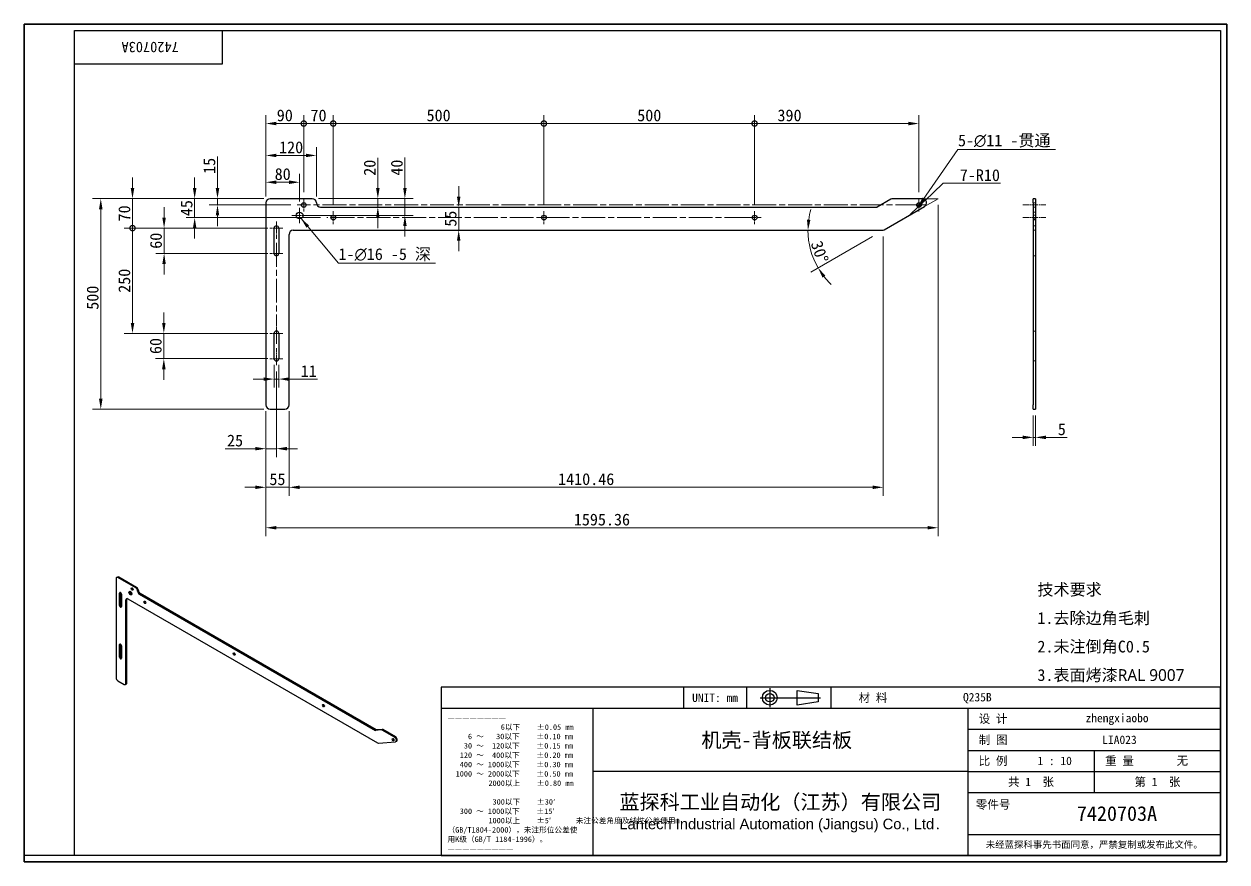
# Model space of a CAD drawing. Header units: millimetres. Extents: x 60 to 2915, y 55 to 2045.
import ezdxf
from ezdxf.enums import TextEntityAlignment as Align

# ---------------------------------------------------------------- set-up
doc = ezdxf.new("R2010")
doc.units = ezdxf.units.MM
doc.header["$LTSCALE"] = 10
for name, pattern in [('CHAIN', [0.3543, 0.2362, -0.0295, 0.0591, -0.0295]), ('DASHED', [0.2067, 0.1654, -0.0413]), ('DOTTED', [0.0482, 0.0069, -0.0413])]:
    doc.linetypes.add(name, pattern=pattern)
for name, color, linetype, lineweight in [('1', 7, 'Continuous', 18), ('可见 (ISO)', 7, 'Continuous', 25), ('可见窄的 (ISO)', 7, 'Continuous', 18), ('图框 (ISO)', 7, 'Continuous', 35), ('标题 (ISO)', 7, 'Continuous', 25), ('草图几何图元 (ISO)', 7, 'Continuous', 18)]:
    doc.layers.add(name, color=color, linetype=linetype, lineweight=lineweight)
for name, color, linetype, lineweight, true_color in [('中心标记 (ISO)', 1, 'CHAIN', 18, 0xc2ff0000), ('中心线 (ISO)', 1, 'CHAIN', 18, 0xc2ff0000), ('尺寸 (ISO)', 7, 'Continuous', 18, 0xc2008000), ('符号 (ISO)', 7, 'Continuous', 18, 0xc2008000), ('隐藏 (ISO)', 5, 'DASHED', 18, 0xc20000ff)]:
    doc.layers.add(name, color=color, linetype=linetype, lineweight=lineweight, true_color=true_color)
doc.styles.add('文本样式164', font='SimSun.ttf')
doc.styles.add('文本样式165', font='SimSun.ttf')
doc.styles.add('文本样式74', font='SimSun.ttf')
doc.styles.add('最新国标', font='simfang.ttf')
doc.styles.add('注释文本 (ISO)', font='simfang.ttf')
doc.styles.add('添加1', font='simfang.ttf')
doc.dimstyles.new('默认 (GB)', dxfattribs={"dimscale": 10, "dimtxt": 2.8, "dimasz": 2.5, "dimexe": 2, "dimexo": 1.5, "dimgap": 0.5, "dimtad": 1, "dimtoh": 1, "dimdsep": 46, "dimtxsty": '最新国标', "dimcen": 0.09, "dimdle": 10, "dimazin": 2, "dimtfac": 0.535714, "dimtdec": 3, "dimtmove": 0, "dimatfit": 3, "dimfxl": 1, "dimtolj": 1, "dimlwd": -1, "dimlwe": -1, "dimarcsym": 0})
doc.dimstyles.new('默认 (GB)$7', dxfattribs={"dimscale": 10, "dimtxt": 2.8, "dimasz": 2.5, "dimexe": 2, "dimexo": 1.5, "dimgap": 0.5, "dimtad": 1, "dimtoh": 1, "dimdsep": 46, "dimtxsty": '最新国标', "dimcen": 0.09, "dimdle": 10, "dimazin": 2, "dimtfac": 0.535714, "dimtdec": 3, "dimtmove": 0, "dimatfit": 3, "dimfxl": 1, "dimtolj": 1, "dimlwd": -1, "dimlwe": -1, "dimarcsym": 0})

# ---------------------------------------------------------------- blocks, each defined once
blk = doc.blocks.new('图框 最新国标')
at = {"layer": '图框 (ISO)'}
for p, q in [((6, 7), (6, 204.5)), ((6, 204.5), (291.5, 204.5)), ((291.5, 204.5), (291.5, 5.5)), ((6, 7), (6, 5.5)), ((6, 7), (6, 5.5)), ((291.5, 5.5), (6, 5.5))]:
    blk.add_line(p, q, dxfattribs=at)
at = {"layer": '图框 (ISO)', "color": 7, "linetype": 'Continuous', "lineweight": 25}
for p, q in [((18, 203), (290, 203)), ((18, 7), (18, 203)), ((18, 203), (290, 203)), ((53, 203), (53, 195)), ((290, 203), (290, 7)), ((290, 203), (290, 7)), ((53, 195), (18, 195)), ((290, 7), (6, 7)), ((290, 7), (18, 7))]:
    blk.add_line(p, q, dxfattribs=at)
at = {"layer": '图框 (ISO)', "style": '文本样式74'}
blk.add_attdef('零件代号_001', (42.73, 200.25), '', height=2.5, rotation=180, dxfattribs=at)
blk = doc.blocks.new('标题栏 最新国标')
at = {"layer": '标题 (ISO)'}
for p, q in [((381.98, -183.84), (196.98, -183.84)), ((196.98, -183.84), (196.98, -223.84)), ((254.48, -183.84), (254.48, -188.84)), ((269.48, -183.84), (269.48, -188.84)), ((281.48, -188.09), (281.48, -184.59)), ((281.48, -184.59), (286.48, -185.34)), ((286.48, -185.34), (286.48, -187.34)), ((289.48, -183.84), (289.48, -188.84)), ((381.98, -223.84), (381.98, -183.84)), ((383.48, -183.84), (383.48, -225.34)), ((286.48, -187.34), (281.48, -188.09)), ((196.98, -188.84), (381.98, -188.84)), ((232.98, -188.84), (232.98, -223.84)), ((321.98, -188.84), (321.98, -223.84)), ((321.98, -193.84), (381.98, -193.84)), ((321.98, -198.84), (381.98, -198.84)), ((351.98, -198.84), (351.98, -208.84)), ((321.98, -203.84), (232.98, -203.84)), ((321.98, -203.84), (381.98, -203.84)), ((321.98, -208.84), (381.98, -208.84)), ((321.98, -218.84), (381.98, -218.84)), ((196.98, -223.84), (381.98, -223.84)), ((383.48, -225.34), (196.98, -225.34))]:
    blk.add_line(p, q, dxfattribs=at)
at = {"layer": '标题 (ISO)', "linetype": 'CHAIN', "ltscale": 5.000333}
blk.add_line((274.98, -184.09), (274.98, -188.59), dxfattribs=at)
at = {"layer": '标题 (ISO)', "linetype": 'CHAIN', "ltscale": 15.834605}
blk.add_line((272.73, -186.34), (286.98, -186.34), dxfattribs=at)
at = {"layer": '标题 (ISO)'}
for radius in [1.75, 1]:
    blk.add_circle((274.98, -186.34), radius, dxfattribs=at)
at = {"layer": '1', "style": '文本样式164'}
for s, p in [('UNIT: mm', (261.98, -186.34)), ('材 料', (299.48, -186.34)), ('设 计', (327.98, -191.34)), ('制 图', (327.98, -196.34)), ('比 例', (327.98, -201.34)), ('重 量', (357.98, -201.34)), ('共 1  张', (336.98, -206.34)), ('第 1  张', (366.98, -206.34))]:
    blk.add_text(s, height=2, dxfattribs=at).set_placement(p, align=Align.MIDDLE_CENTER)
at = {"layer": '标题 (ISO)', "style": '注释文本 (ISO)'}
for s, insert, char_height, attachment_point, line_spacing_factor in [('————————\\P}\\fSimSun|b0|i0;{\\H1.3000;             6以下    ±0.05 mm\\P}\\fSimSun|b0|i0;{\\H1.3000;     6 ～   30以下    ±0.10 mm\\P}\\fSimSun|b0|i0;{\\H1.3000;    30 ～  120以下    ±0.15 mm\\P}\\fSimSun|b0|i0;{\\H1.3000;   120 ～  400以下    ±0.20 mm\\P}\\fSimSun|b0|i0;{\\H1.3000;   400 ～ 1000以下    ±0.30 mm\\P}\\fSimSun|b0|i0;{\\H1.3000;  1000 ～ 2000以下    ±0.50 mm\\P}\\fSimSun|b0|i0;{\\H1.3000;          2000以上    ±0.80 mm\\P}\\fSimSun|b0|i0;{\\H1.3000;\\P}\\fSimSun|b0|i0;{\\H1.3000;           300以下    ±30′\\P}\\fSimSun|b0|i0;{\\H1.3000;   300 ～ 1000以下    ±15′\\P}\\fSimSun|b0|i0;{\\H1.3000;          1000以上    ±5′}\\fSimSun|b0|i0;{\\H1.3000;      未注公差角度及线性公差使用m\\P}\\fSimSun|b0|i0;{\\H1.3000;（GB/T1804-2000），未注形位公差使\\P}\\fSimSun|b0|i0;{\\H1.3000;用K级（GB/T 1184-1996）。\\P}\\fSimSun|b0|i0;{\\H1.3000;—————————', (198.48, -206.63), 1.3, 4, 1.023913), ('{\\fMicrosoft YaHei|b0|i0|c134|p34;\\H1.75x;蓝探科工业自动化（江苏）有限公司\\P\\fArial|b0|i0|c0|p34;\\H0.71429x;Lantech Industrial Automation (Jiangsu) Co., Ltd\\fFangSong|b0|i0|c134|p49;.\\H1.15195x; }', (277.48, -213.84), 2, 5, 0.978695)]:
    blk.add_mtext(s, dxfattribs=dict(at, insert=insert, char_height=char_height, attachment_point=attachment_point, line_spacing_factor=line_spacing_factor))
at = {"layer": '标题 (ISO)', "attachment_point": 5, "style": '注释文本 (ISO)'}
for s, insert, char_height in [('\\fFangSong|b0|i0;LIA023', (357.98, -196.34), 2), ('\\fFangSong|b0|i0;零件号', (327.98, -211.84), 2), ('\\fSimSun|b0|i0;{\\H1.6000;未经蓝探科事先书面同意，严禁复制或发布此文件。}', (351.98, -221.34), 1.6)]:
    blk.add_mtext(s, dxfattribs=dict(at, insert=insert, char_height=char_height))
at = {"layer": '标题 (ISO)'}
for tag, p, height, style in [('材料_001', (320.84, -187.21), 2, '注释文本 (ISO)'), ('设计人_001', (349.92, -192.16), 2, '注释文本 (ISO)'), ('库存编号_001', (258.74, -198.14), 3.5, '文本样式165'), ('视图比例_001', (338.51, -202.33), 2, '注释文本 (ISO)'), ('质量\\P3;_001', (371.53, -202.3), 2, '注释文本 (ISO)'), ('零件代号_001', (347.86, -215.59), 3.5, '文本样式165')]:
    blk.add_attdef(tag, p, '', height=height, dxfattribs=dict(at, style=style))
blk = doc.blocks.new('*D5')
at = {"layer": 'Defpoints', "color": 0}
for p in [(643.9, 1630.3), (242.1, 1130.3), (643.9, 1130.3)]:
    blk.add_point(p, dxfattribs=at)
at = {"layer": '尺寸 (ISO)', "color": 116, "true_color": 0x000000}
for p, q in [((628.9, 1630.3), (222.1, 1630.3)), ((242.1, 1605.3), (242.1, 1155.3)), ((628.9, 1130.3), (222.1, 1130.3))]:
    blk.add_line(p, q, dxfattribs=at)
for points in [[(237.9, 1605.3), (246.3, 1605.3), (242.1, 1630.3)], [(237.9, 1155.3), (246.3, 1155.3), (242.1, 1130.3)]]:
    blk.add_solid(points, dxfattribs=at)
at = {"layer": '尺寸 (ISO)', "insert": (222.9, 1395.1), "char_height": 28, "attachment_point": 5, "rotation": 90, "style": '最新国标'}
blk.add_mtext('\\A1;500', dxfattribs=at)
blk = doc.blocks.new('*D6')
at = {"layer": 'Defpoints', "color": 0}
for p in [(633.9, 1732.9), (633.9, 1620.3), (753.9, 1620.3)]:
    blk.add_point(p, dxfattribs=at)
at = {"layer": '尺寸 (ISO)', "color": 116, "true_color": 0x000000}
for p, q in [((633.9, 1635.3), (633.9, 1752.9)), ((753.9, 1635.3), (753.9, 1752.9)), ((728.9, 1732.9), (658.9, 1732.9))]:
    blk.add_line(p, q, dxfattribs=at)
for points in [[(658.9, 1737.1), (658.9, 1728.8), (633.9, 1732.9)], [(728.9, 1737.1), (728.9, 1728.8), (753.9, 1732.9)]]:
    blk.add_solid(points, dxfattribs=at)
at = {"layer": '尺寸 (ISO)', "insert": (693.9, 1752.1), "char_height": 28, "attachment_point": 5, "style": '最新国标'}
blk.add_mtext('\\A1;120', dxfattribs=at)
blk = doc.blocks.new('*D7')
at = {"layer": 'Defpoints', "color": 0}
for p in [(743.9, 1630.3), (899.7, 1610.3), (2084.6, 1610.3)]:
    blk.add_point(p, dxfattribs=at)
at = {"layer": '尺寸 (ISO)', "color": 116, "true_color": 0x000000}
for p, q in [((899.7, 1655.3), (899.7, 1727.1)), ((758.9, 1630.3), (919.7, 1630.3)), ((899.7, 1610.3), (899.7, 1630.3)), ((899.7, 1585.3), (899.7, 1560.3))]:
    blk.add_line(p, q, dxfattribs=at)
for points in [[(895.5, 1655.3), (903.8, 1655.3), (899.7, 1630.3)], [(895.5, 1585.3), (903.8, 1585.3), (899.7, 1610.3)]]:
    blk.add_solid(points, dxfattribs=at)
at = {"layer": '尺寸 (ISO)', "insert": (880.5, 1703.7), "char_height": 28, "attachment_point": 5, "rotation": 90, "style": '最新国标'}
blk.add_mtext('\\A1;20', dxfattribs=at)
blk = doc.blocks.new('*D8')
at = {"layer": 'Defpoints', "color": 0}
for p in [(1046.2, 1610.3), (1052.9, 1555.3), (1091.6, 1555.3)]:
    blk.add_point(p, dxfattribs=at)
at = {"layer": '尺寸 (ISO)', "color": 116, "true_color": 0x000000}
for p, q in [((1091.6, 1635.3), (1091.6, 1660.3)), ((1091.6, 1610.3), (1091.6, 1555.3)), ((1091.6, 1530.3), (1091.6, 1505.3))]:
    blk.add_line(p, q, dxfattribs=at)
for points in [[(1087.4, 1635.3), (1095.8, 1635.3), (1091.6, 1610.3)], [(1087.4, 1530.3), (1095.8, 1530.3), (1091.6, 1555.3)]]:
    blk.add_solid(points, dxfattribs=at)
at = {"layer": '尺寸 (ISO)', "insert": (1072.4, 1582.8), "char_height": 28, "attachment_point": 5, "rotation": 90, "style": '最新国标'}
blk.add_mtext('\\A1;55', dxfattribs=at)
blk = doc.blocks.new('_DotSmall')
at = {"color": 0, "linetype": 'ByBlock', "const_width": 0.5}
blk.add_lwpolyline([(-0.0625, 0, 1), (0.0625, 0, 1)], format="xyb", close=True, dxfattribs=at)
blk = doc.blocks.new('*D9')
at = {"layer": 'Defpoints', "color": 0}
for p in [(723.9, 1808.7), (723.9, 1630.8), (633.9, 1620.3)]:
    blk.add_point(p, dxfattribs=at)
at = {"layer": '尺寸 (ISO)', "color": 116, "true_color": 0x000000}
for p, q in [((633.9, 1635.3), (633.9, 1828.7)), ((723.9, 1645.8), (723.9, 1828.7)), ((658.9, 1808.7), (723.9, 1808.7))]:
    blk.add_line(p, q, dxfattribs=at)
blk.add_solid([(658.9, 1812.9), (658.9, 1804.6), (633.9, 1808.7)], dxfattribs=at)
at = {"layer": '尺寸 (ISO)', "color": 116, "true_color": 0x000000, "xscale": 25, "yscale": 25, "zscale": 25}
blk.add_blockref('_DotSmall', (723.9, 1808.7), dxfattribs=at)
at = {"layer": '尺寸 (ISO)', "insert": (678.9, 1827.9), "char_height": 28, "attachment_point": 5, "style": '最新国标'}
blk.add_mtext('\\A1;90', dxfattribs=at)
blk = doc.blocks.new('*D11')
at = {"layer": 'Defpoints', "color": 0}
for p in [(793.9, 1808.7), (723.9, 1630.8), (793.9, 1600.8)]:
    blk.add_point(p, dxfattribs=at)
at = {"layer": '尺寸 (ISO)', "color": 116, "true_color": 0x000000}
for p, q in [((723.9, 1645.8), (723.9, 1828.7)), ((793.9, 1615.8), (793.9, 1828.7)), ((723.9, 1808.7), (793.9, 1808.7))]:
    blk.add_line(p, q, dxfattribs=at)
at = {"layer": '尺寸 (ISO)', "color": 116, "true_color": 0x000000, "xscale": 25, "yscale": 25, "zscale": 25}
blk.add_blockref('_DotSmall', (723.9, 1808.7), dxfattribs=at)
at = {"layer": '尺寸 (ISO)', "color": 116, "true_color": 0x000000, "xscale": 25, "yscale": 25, "zscale": 25, "rotation": 180}
blk.add_blockref('_DotSmall', (793.9, 1808.7), dxfattribs=at)
at = {"layer": '尺寸 (ISO)', "insert": (758.9, 1827.8), "char_height": 28, "attachment_point": 5, "style": '最新国标'}
blk.add_mtext('\\A1;70', dxfattribs=at)
blk = doc.blocks.new('*D12')
at = {"layer": 'Defpoints', "color": 0}
for p in [(1293.9, 1808.7), (793.9, 1600.8), (1293.9, 1600.8)]:
    blk.add_point(p, dxfattribs=at)
at = {"layer": '尺寸 (ISO)', "color": 116, "true_color": 0x000000}
for p, q in [((793.9, 1615.8), (793.9, 1828.7)), ((1293.9, 1615.8), (1293.9, 1828.7)), ((793.9, 1808.7), (1293.9, 1808.7))]:
    blk.add_line(p, q, dxfattribs=at)
at = {"layer": '尺寸 (ISO)', "color": 116, "true_color": 0x000000, "xscale": 25, "yscale": 25, "zscale": 25, "rotation": 180}
blk.add_blockref('_DotSmall', (793.9, 1808.7), dxfattribs=at)
at = {"layer": '尺寸 (ISO)', "color": 116, "true_color": 0x000000, "xscale": 25, "yscale": 25, "zscale": 25}
blk.add_blockref('_DotSmall', (1293.9, 1808.7), dxfattribs=at)
at = {"layer": '尺寸 (ISO)', "insert": (1043.9, 1827.9), "char_height": 28, "attachment_point": 5, "style": '最新国标'}
blk.add_mtext('\\A1;500', dxfattribs=at)
blk = doc.blocks.new('*D13')
at = {"layer": 'Defpoints', "color": 0}
for p in [(1793.9, 1808.7), (1293.9, 1600.8), (1793.9, 1600.8)]:
    blk.add_point(p, dxfattribs=at)
at = {"layer": '尺寸 (ISO)', "color": 116, "true_color": 0x000000}
for p, q in [((1293.9, 1615.8), (1293.9, 1828.7)), ((1793.9, 1615.8), (1793.9, 1828.7)), ((1293.9, 1808.7), (1793.9, 1808.7))]:
    blk.add_line(p, q, dxfattribs=at)
at = {"layer": '尺寸 (ISO)', "color": 116, "true_color": 0x000000, "xscale": 25, "yscale": 25, "zscale": 25, "rotation": 180}
blk.add_blockref('_DotSmall', (1293.9, 1808.7), dxfattribs=at)
at = {"layer": '尺寸 (ISO)', "color": 116, "true_color": 0x000000, "xscale": 25, "yscale": 25, "zscale": 25}
blk.add_blockref('_DotSmall', (1793.9, 1808.7), dxfattribs=at)
at = {"layer": '尺寸 (ISO)', "insert": (1543.9, 1827.9), "char_height": 28, "attachment_point": 5, "style": '最新国标'}
blk.add_mtext('\\A1;500', dxfattribs=at)
blk = doc.blocks.new('*D14')
at = {"layer": 'Defpoints', "color": 0}
for p in [(2183.9, 1808.7), (2183.9, 1630.8), (1793.9, 1600.8)]:
    blk.add_point(p, dxfattribs=at)
at = {"layer": '尺寸 (ISO)', "color": 116, "true_color": 0x000000}
for p, q in [((1793.9, 1615.8), (1793.9, 1828.7)), ((2183.9, 1645.8), (2183.9, 1828.7)), ((1793.9, 1808.7), (2158.9, 1808.7))]:
    blk.add_line(p, q, dxfattribs=at)
blk.add_solid([(2158.9, 1812.9), (2158.9, 1804.5), (2183.9, 1808.7)], dxfattribs=at)
at = {"layer": '尺寸 (ISO)', "color": 116, "true_color": 0x000000, "xscale": 25, "yscale": 25, "zscale": 25, "rotation": 180}
blk.add_blockref('_DotSmall', (1793.9, 1808.7), dxfattribs=at)
at = {"layer": '尺寸 (ISO)', "insert": (1876.8, 1827.9), "char_height": 28, "attachment_point": 5, "style": '最新国标'}
blk.add_mtext('\\A1;390', dxfattribs=at)
blk = doc.blocks.new('*D15')
at = {"layer": 'Defpoints', "color": 0}
for p in [(643.9, 1630.3), (519.2, 1615.3), (708.4, 1615.3)]:
    blk.add_point(p, dxfattribs=at)
at = {"layer": '尺寸 (ISO)', "color": 116, "true_color": 0x000000}
for p, q in [((519.2, 1655.3), (519.2, 1730.1)), ((628.9, 1630.3), (499.2, 1630.3)), ((519.2, 1615.3), (519.2, 1630.3)), ((693.4, 1615.3), (499.2, 1615.3)), ((519.2, 1590.3), (519.2, 1565.3))]:
    blk.add_line(p, q, dxfattribs=at)
for points in [[(515, 1655.3), (523.3, 1655.3), (519.2, 1630.3)], [(515, 1590.3), (523.3, 1590.3), (519.2, 1615.3)]]:
    blk.add_solid(points, dxfattribs=at)
at = {"layer": '尺寸 (ISO)', "insert": (500, 1708.2), "char_height": 28, "attachment_point": 5, "rotation": 90, "style": '最新国标'}
blk.add_mtext('\\A1;15', dxfattribs=at)
blk = doc.blocks.new('*D16')
at = {"layer": 'Defpoints', "color": 0}
for p in [(643.9, 1630.3), (464.9, 1585.3), (778.4, 1585.3)]:
    blk.add_point(p, dxfattribs=at)
at = {"layer": '尺寸 (ISO)', "color": 116, "true_color": 0x000000}
for p, q in [((464.9, 1655.3), (464.9, 1680.3)), ((628.9, 1630.3), (444.9, 1630.3)), ((464.9, 1630.3), (464.9, 1585.3)), ((763.4, 1585.3), (444.9, 1585.3)), ((464.9, 1560.3), (464.9, 1535.3))]:
    blk.add_line(p, q, dxfattribs=at)
for points in [[(460.8, 1655.3), (469.1, 1655.3), (464.9, 1630.3)], [(460.8, 1560.3), (469.1, 1560.3), (464.9, 1585.3)]]:
    blk.add_solid(points, dxfattribs=at)
at = {"layer": '尺寸 (ISO)', "insert": (445.8, 1607.8), "char_height": 28, "attachment_point": 5, "rotation": 90, "style": '最新国标'}
blk.add_mtext('\\A1;45', dxfattribs=at)
blk = doc.blocks.new('*D17')
at = {"layer": 'Defpoints', "color": 0}
for p in [(317.4, 1560.3), (643.4, 1560.3), (643.4, 1310.3)]:
    blk.add_point(p, dxfattribs=at)
at = {"layer": '尺寸 (ISO)', "color": 116, "true_color": 0x000000}
for p, q in [((628.4, 1560.3), (297.4, 1560.3)), ((317.4, 1335.3), (317.4, 1560.3)), ((628.4, 1310.3), (297.4, 1310.3))]:
    blk.add_line(p, q, dxfattribs=at)
blk.add_solid([(313.2, 1335.3), (321.6, 1335.3), (317.4, 1310.3)], dxfattribs=at)
at = {"layer": '尺寸 (ISO)', "color": 116, "true_color": 0x000000, "xscale": 25, "yscale": 25, "zscale": 25, "rotation": 90}
blk.add_blockref('_DotSmall', (317.4, 1560.3), dxfattribs=at)
at = {"layer": '尺寸 (ISO)', "insert": (298.2, 1435.3), "char_height": 28, "attachment_point": 5, "rotation": 90, "style": '最新国标'}
blk.add_mtext('\\A1;250', dxfattribs=at)
blk = doc.blocks.new('*D18')
at = {"layer": 'Defpoints', "color": 0}
for p in [(317.4, 1630.3), (643.9, 1630.3), (643.4, 1560.3)]:
    blk.add_point(p, dxfattribs=at)
at = {"layer": '尺寸 (ISO)', "color": 116, "true_color": 0x000000}
for p, q in [((317.4, 1655.3), (317.4, 1680.3)), ((628.9, 1630.3), (297.4, 1630.3)), ((317.4, 1630.3), (317.4, 1605.3)), ((317.4, 1560.3), (317.4, 1605.3)), ((628.4, 1560.3), (297.4, 1560.3))]:
    blk.add_line(p, q, dxfattribs=at)
blk.add_solid([(313.2, 1655.3), (321.6, 1655.3), (317.4, 1630.3)], dxfattribs=at)
at = {"layer": '尺寸 (ISO)', "color": 116, "true_color": 0x000000, "xscale": 25, "yscale": 25, "zscale": 25, "rotation": 90}
blk.add_blockref('_DotSmall', (317.4, 1560.3), dxfattribs=at)
at = {"layer": '尺寸 (ISO)', "insert": (298.2, 1595.3), "char_height": 28, "attachment_point": 5, "rotation": 90, "style": '最新国标'}
blk.add_mtext('\\A1;70', dxfattribs=at)
blk = doc.blocks.new('*D19')
at = {"layer": 'Defpoints', "color": 0}
for p in [(392.4, 1560.3), (653.4, 1560.3), (653.4, 1500.3)]:
    blk.add_point(p, dxfattribs=at)
at = {"layer": '尺寸 (ISO)', "color": 116, "true_color": 0x000000}
for p, q in [((392.4, 1585.3), (392.4, 1610.3)), ((638.4, 1560.3), (372.4, 1560.3)), ((392.4, 1560.3), (392.4, 1535.3)), ((392.4, 1525.3), (392.4, 1535.3)), ((392.4, 1500.3), (392.4, 1525.3)), ((638.4, 1500.3), (372.4, 1500.3)), ((392.4, 1475.3), (392.4, 1450.3))]:
    blk.add_line(p, q, dxfattribs=at)
for points in [[(388.2, 1585.3), (396.5, 1585.3), (392.4, 1560.3)], [(388.2, 1475.3), (396.5, 1475.3), (392.4, 1500.3)]]:
    blk.add_solid(points, dxfattribs=at)
at = {"layer": '尺寸 (ISO)', "insert": (373.2, 1530.3), "char_height": 28, "attachment_point": 5, "rotation": 90, "style": '最新国标'}
blk.add_mtext('\\A1;60', dxfattribs=at)
blk = doc.blocks.new('*D20')
at = {"layer": 'Defpoints', "color": 0}
for p in [(391.8, 1310.3), (653.4, 1310.3), (653.4, 1250.3)]:
    blk.add_point(p, dxfattribs=at)
at = {"layer": '尺寸 (ISO)', "color": 116, "true_color": 0x000000}
for p, q in [((391.8, 1335.3), (391.8, 1360.3)), ((638.4, 1310.3), (371.8, 1310.3)), ((391.8, 1310.3), (391.8, 1285.3)), ((391.8, 1275.3), (391.8, 1285.3)), ((391.8, 1250.3), (391.8, 1275.3)), ((638.4, 1250.3), (371.8, 1250.3)), ((391.8, 1225.3), (391.8, 1200.3))]:
    blk.add_line(p, q, dxfattribs=at)
for points in [[(387.6, 1335.3), (395.9, 1335.3), (391.8, 1310.3)], [(387.6, 1225.3), (395.9, 1225.3), (391.8, 1250.3)]]:
    blk.add_solid(points, dxfattribs=at)
at = {"layer": '尺寸 (ISO)', "insert": (372.6, 1280.3), "char_height": 28, "attachment_point": 5, "rotation": 90, "style": '最新国标'}
blk.add_mtext('\\A1;60', dxfattribs=at)
blk = doc.blocks.new('*D21')
at = {"layer": 'Defpoints', "color": 0}
for p in [(653.4, 1250.3), (664.4, 1250.3), (664.4, 1201.8)]:
    blk.add_point(p, dxfattribs=at)
at = {"layer": '尺寸 (ISO)', "color": 116, "true_color": 0x000000}
for p, q in [((653.4, 1235.3), (653.4, 1181.8)), ((664.4, 1235.3), (664.4, 1181.8)), ((628.4, 1201.8), (603.4, 1201.8)), ((653.4, 1201.8), (664.4, 1201.8)), ((689.4, 1201.8), (756.6, 1201.8))]:
    blk.add_line(p, q, dxfattribs=at)
for points in [[(628.4, 1205.9), (628.4, 1197.6), (653.4, 1201.8)], [(689.4, 1205.9), (689.4, 1197.6), (664.4, 1201.8)]]:
    blk.add_solid(points, dxfattribs=at)
at = {"layer": '尺寸 (ISO)', "insert": (735.5, 1220.8), "char_height": 28, "attachment_point": 5, "style": '最新国标'}
blk.add_mtext('\\A1;11', dxfattribs=at)
blk = doc.blocks.new('*D22')
at = {"layer": 'Defpoints', "color": 0}
for p in [(2455.3, 1130.3), (2460.3, 1130.3), (2460.3, 1063.3)]:
    blk.add_point(p, dxfattribs=at)
at = {"layer": '尺寸 (ISO)', "color": 116, "true_color": 0x000000}
for p, q in [((2455.3, 1115.3), (2455.3, 1043.3)), ((2460.3, 1115.3), (2460.3, 1043.3)), ((2430.3, 1063.3), (2405.3, 1063.3)), ((2455.3, 1063.3), (2460.3, 1063.3)), ((2485.3, 1063.3), (2535.8, 1063.3))]:
    blk.add_line(p, q, dxfattribs=at)
for points in [[(2430.3, 1067.5), (2430.3, 1059.1), (2455.3, 1063.3)], [(2485.3, 1067.5), (2485.3, 1059.1), (2460.3, 1063.3)]]:
    blk.add_solid(points, dxfattribs=at)
at = {"layer": '尺寸 (ISO)', "insert": (2523.1, 1082.5), "char_height": 28, "attachment_point": 5, "style": '最新国标'}
blk.add_mtext('\\A1;5', dxfattribs=at)
blk = doc.blocks.new('*D23')
at = {"layer": 'Defpoints', "color": 0}
for p in [(633.9, 1140.3), (688.9, 1140.3), (688.9, 944.8)]:
    blk.add_point(p, dxfattribs=at)
at = {"layer": '尺寸 (ISO)', "color": 116, "true_color": 0x000000}
for p, q in [((633.9, 1125.3), (633.9, 924.8)), ((688.9, 1125.3), (688.9, 924.8)), ((608.9, 944.8), (583.9, 944.8)), ((633.9, 944.8), (688.9, 944.8)), ((713.9, 944.8), (738.9, 944.8))]:
    blk.add_line(p, q, dxfattribs=at)
for points in [[(608.9, 948.9), (608.9, 940.6), (633.9, 944.8)], [(713.9, 948.9), (713.9, 940.6), (688.9, 944.8)]]:
    blk.add_solid(points, dxfattribs=at)
at = {"layer": '尺寸 (ISO)', "insert": (661.4, 963.9), "char_height": 28, "attachment_point": 5, "style": '最新国标'}
blk.add_mtext('\\A1;55', dxfattribs=at)
blk = doc.blocks.new('*D24')
at = {"layer": 'Defpoints', "color": 0}
for p in [(658.9, 1234.8), (633.9, 1140.3), (633.9, 1036.5)]:
    blk.add_point(p, dxfattribs=at)
at = {"layer": '尺寸 (ISO)', "color": 116, "true_color": 0x000000}
for p, q in [((658.9, 1219.8), (658.9, 1016.5)), ((633.9, 1125.3), (633.9, 1016.5)), ((608.9, 1036.5), (537.6, 1036.5)), ((658.9, 1036.5), (633.9, 1036.5)), ((683.9, 1036.5), (708.9, 1036.5))]:
    blk.add_line(p, q, dxfattribs=at)
for points in [[(608.9, 1040.7), (608.9, 1032.4), (633.9, 1036.5)], [(683.9, 1040.7), (683.9, 1032.4), (658.9, 1036.5)]]:
    blk.add_solid(points, dxfattribs=at)
at = {"layer": '尺寸 (ISO)', "insert": (560.8, 1055.7), "char_height": 28, "attachment_point": 5, "style": '最新国标'}
blk.add_mtext('\\A1;25', dxfattribs=at)
blk = doc.blocks.new('*D25')
at = {"layer": 'Defpoints', "color": 0}
for p in [(2192, 1620.3), (2199.2, 1627.1)]:
    blk.add_point(p, dxfattribs=at)
at = {"layer": '尺寸 (ISO)', "color": 116, "true_color": 0x000000}
for p, q in [((2241.2, 1666.8), (2217.4, 1644.3)), ((2377.4, 1666.8), (2241.2, 1666.8)), ((2199.2, 1627.1), (2217.4, 1644.3)), ((2181.1, 1610), (2162.9, 1592.8)), ((2192, 1620.3), (2199.2, 1627.1))]:
    blk.add_line(p, q, dxfattribs=at)
blk.add_solid([(2178.2, 1613), (2183.9, 1606.9), (2199.2, 1627.1)], dxfattribs=at)
at = {"layer": '尺寸 (ISO)', "insert": (2328.6, 1685.9), "char_height": 28, "attachment_point": 5, "style": '最新国标'}
blk.add_mtext('\\A1;\\fFangSong|b0|i0;7-R10', dxfattribs=at)
blk = doc.blocks.new('*D26')
at = {"layer": 'Defpoints', "color": 0}
for p in [(2229.3, 1630.3), (633.9, 1140.3), (2229.3, 848.7)]:
    blk.add_point(p, dxfattribs=at)
at = {"layer": '尺寸 (ISO)', "color": 116, "true_color": 0x000000}
for p, q in [((2229.3, 1615.3), (2229.3, 828.7)), ((633.9, 1125.3), (633.9, 828.7)), ((658.9, 848.7), (2204.3, 848.7))]:
    blk.add_line(p, q, dxfattribs=at)
for points in [[(658.9, 852.9), (658.9, 844.6), (633.9, 848.7)], [(2204.3, 852.9), (2204.3, 844.6), (2229.3, 848.7)]]:
    blk.add_solid(points, dxfattribs=at)
at = {"layer": '尺寸 (ISO)', "insert": (1431.6, 868), "char_height": 28, "attachment_point": 5, "style": '最新国标'}
blk.add_mtext('\\A1;1595.36', dxfattribs=at)
blk = doc.blocks.new('*D27')
at = {"layer": 'Defpoints', "color": 0}
for p in [(2099.4, 1555.3), (688.9, 1140.3), (2099.4, 944.8)]:
    blk.add_point(p, dxfattribs=at)
at = {"layer": '尺寸 (ISO)', "color": 116, "true_color": 0x000000}
for p, q in [((2099.4, 1540.3), (2099.4, 924.8)), ((688.9, 1125.3), (688.9, 924.8)), ((713.9, 944.8), (2074.4, 944.8))]:
    blk.add_line(p, q, dxfattribs=at)
for points in [[(713.9, 948.9), (713.9, 940.6), (688.9, 944.8)], [(2074.4, 948.9), (2074.4, 940.6), (2099.4, 944.8)]]:
    blk.add_solid(points, dxfattribs=at)
at = {"layer": '尺寸 (ISO)', "insert": (1394.2, 964), "char_height": 28, "attachment_point": 5, "style": '最新国标'}
blk.add_mtext('\\A1;1410.46', dxfattribs=at)
blk = doc.blocks.new('*D28')
at = {"layer": 'Defpoints', "color": 0}
for p in [(698.9, 1555.3), (2086.4, 1547.8), (2099.4, 1555.3), (1923.3, 1524.2)]:
    blk.add_point(p, dxfattribs=at)
at = {"layer": '尺寸 (ISO)', "color": 116, "true_color": 0x000000}
blk.add_line((2073.4, 1540.3), (1927.3, 1455.9), dxfattribs=at)
for start, end in [(163.9606, 171.9803), (180, 210), (218.0197, 226.0394)]:
    blk.add_arc((2099.4, 1555.3), 178.8, start, end, dxfattribs=at)
for points in [[(1926.5, 1579.9), (1918.2, 1580.5), (1920.6, 1555.3)], [(1955.1, 1442.8), (1962, 1447.5), (1944.6, 1465.9)]]:
    blk.add_solid(points, dxfattribs=at)
at = {"layer": '尺寸 (ISO)', "insert": (1948.3, 1503.8), "char_height": 28, "attachment_point": 5, "rotation": 288.7904, "style": '最新国标'}
blk.add_mtext('\\A1;30°', dxfattribs=at)
blk = doc.blocks.new('*D29')
at = {"layer": 'Defpoints', "color": 0}
for p in [(713.9, 1669.3), (633.9, 1620.3), (713.9, 1608.3)]:
    blk.add_point(p, dxfattribs=at)
at = {"layer": '尺寸 (ISO)', "color": 116, "true_color": 0x000000}
for p, q in [((633.9, 1635.3), (633.9, 1689.3)), ((713.9, 1623.3), (713.9, 1689.3)), ((658.9, 1669.3), (688.9, 1669.3))]:
    blk.add_line(p, q, dxfattribs=at)
for points in [[(658.9, 1673.5), (658.9, 1665.1), (633.9, 1669.3)], [(688.9, 1673.5), (688.9, 1665.1), (713.9, 1669.3)]]:
    blk.add_solid(points, dxfattribs=at)
at = {"layer": '尺寸 (ISO)', "insert": (673.9, 1688.5), "char_height": 28, "attachment_point": 5, "style": '最新国标'}
blk.add_mtext('\\A1;80', dxfattribs=at)
blk = doc.blocks.new('*D30')
at = {"layer": 'Defpoints', "color": 0}
for p in [(743.9, 1630.3), (713.9, 1590.3), (963.9, 1590.3)]:
    blk.add_point(p, dxfattribs=at)
at = {"layer": '尺寸 (ISO)', "color": 116, "true_color": 0x000000}
for p, q in [((963.9, 1655.3), (963.9, 1727.7)), ((758.9, 1630.3), (983.9, 1630.3)), ((963.9, 1590.3), (963.9, 1630.3)), ((728.9, 1590.3), (983.9, 1590.3)), ((963.9, 1565.3), (963.9, 1540.3))]:
    blk.add_line(p, q, dxfattribs=at)
for points in [[(959.8, 1655.3), (968.1, 1655.3), (963.9, 1630.3)], [(959.8, 1565.3), (968.1, 1565.3), (963.9, 1590.3)]]:
    blk.add_solid(points, dxfattribs=at)
at = {"layer": '尺寸 (ISO)', "insert": (944.8, 1704), "char_height": 28, "attachment_point": 5, "rotation": 90, "style": '最新国标'}
blk.add_mtext('\\A1;40', dxfattribs=at)

msp = doc.modelspace()

# ---------------------------------------------------------------- linework, layer by layer
at = {"layer": '中心标记 (ISO)', "ltscale": 3.444643}
for p, q in [((723.927, 1630.757), (723.927, 1599.757)), ((2183.927, 1630.757), (2183.927, 1599.757)), ((793.927, 1600.757), (793.927, 1569.757)), ((1293.927, 1600.757), (1293.927, 1569.757)), ((1793.927, 1600.757), (1793.927, 1569.757)), ((2199.427, 1615.257), (2168.427, 1615.257)), ((1309.427, 1585.257), (1278.427, 1585.257)), ((1809.427, 1585.257), (1778.427, 1585.257)), ((674.427, 1560.257), (643.427, 1560.257)), ((674.427, 1500.257), (643.427, 1500.257)), ((674.427, 1310.257), (643.427, 1310.257)), ((674.427, 1250.257), (643.427, 1250.257))]:
    msp.add_line(p, q, dxfattribs=at)
at = {"layer": '中心标记 (ISO)', "ltscale": 23.990969}
for p, q in [((2185.185, 1615.257), (708.427, 1615.257)), ((1779.351, 1585.257), (778.427, 1585.257)), ((658.927, 1525.257), (658.927, 1327.238))]:
    msp.add_line(p, q, dxfattribs=at)
at = {"layer": '中心标记 (ISO)', "ltscale": 4.000247}
for p, q in [((713.927, 1608.257), (713.927, 1572.257)), ((731.927, 1590.257), (695.927, 1590.257))]:
    msp.add_line(p, q, dxfattribs=at)
at = {"layer": '中心标记 (ISO)', "ltscale": 4.50029}
for p, q in [((658.927, 1575.757), (658.927, 1535.257)), ((658.927, 1325.757), (658.927, 1285.257)), ((658.927, 1275.257), (658.927, 1234.757))]:
    msp.add_line(p, q, dxfattribs=at)
at = {"layer": '中心线 (ISO)', "ltscale": 6.111541}
for p, q in [((2430.298, 1615.257), (2485.298, 1615.257)), ((2430.298, 1585.257), (2485.298, 1585.257))]:
    msp.add_line(p, q, dxfattribs=at)
at = {"layer": '可见 (ISO)'}
for p, q in [((743.927, 1630.257), (643.927, 1630.257)), ((2116.965, 1628.917), (2084.645, 1610.257)), ((2191.965, 1630.257), (2121.965, 1630.257)), ((2455.298, 1620.257), (2455.298, 1630.257)), ((2460.298, 1630.257), (2455.298, 1630.257)), ((2460.298, 1630.257), (2460.298, 1620.257)), ((633.927, 1620.257), (633.927, 1140.257)), ((763.927, 1610.257), (2084.645, 1610.257)), ((2101.703, 1556.596), (2196.965, 1611.596)), ((2455.298, 1620.257), (2455.298, 1140.257)), ((2460.298, 1620.257), (2460.298, 1140.257)), ((653.427, 1500.257), (653.427, 1560.257)), ((664.427, 1560.257), (664.427, 1500.257)), ((688.927, 1140.257), (688.927, 1545.257)), ((698.927, 1555.257), (2096.703, 1555.257)), ((653.427, 1250.257), (653.427, 1310.257)), ((664.427, 1310.257), (664.427, 1250.257)), ((643.927, 1130.257), (678.927, 1130.257)), ((2455.298, 1130.257), (2455.298, 1140.257)), ((2455.298, 1130.257), (2460.298, 1130.257)), ((2460.298, 1140.257), (2460.298, 1130.257)), ((278.477, 727.751), (278.477, 492.6)), ((279.719, 730.498), (281.841, 731.722)), ((325.146, 705.705), (282.719, 730.2)), ((327.267, 706.93), (284.841, 731.425)), ((286.75, 664.187), (286.75, 693.581)), ((288.871, 694.805), (288.871, 665.411)), ((291.417, 690.886), (291.417, 661.492)), ((333.631, 691.009), (893.964, 367.5)), ((896.086, 368.725), (335.753, 692.233)), ((301.811, 479.128), (301.811, 677.536)), ((303.933, 480.352), (303.933, 678.761)), ((306.054, 679.986), (899.08, 337.602)), ((286.75, 541.712), (286.75, 571.106)), ((288.871, 572.331), (288.871, 542.937)), ((291.417, 568.412), (291.417, 539.018)), ((282.719, 485.251), (297.569, 476.678)), ((300.569, 476.381), (302.69, 477.606)), ((907.677, 368.725), (893.964, 367.5)), ((893.964, 367.5), (896.086, 368.725)), ((909.798, 369.95), (896.086, 368.725)), ((939.497, 351.01), (909.798, 368.156)), ((941.618, 352.235), (911.919, 369.381)), ((901.201, 337.034), (941.618, 340.644)), ((942.497, 340.915), (944.618, 342.14))]:
    msp.add_line(p, q, dxfattribs=at)
for centre, radius in [((723.927, 1615.257), 5.5), ((2183.927, 1615.257), 5.5), ((713.927, 1590.257), 8), ((793.927, 1585.257), 5.5), ((1293.927, 1585.257), 5.5), ((1793.927, 1585.257), 5.5)]:
    msp.add_circle(centre, radius, dxfattribs=at)
for centre, radius, start, end in [((643.927, 1620.257), 10, 90, 180), ((743.927, 1620.257), 10, 0, 90), ((2121.965, 1620.257), 10, 90, 120), ((2191.965, 1620.257), 10, 300, 90), ((763.927, 1620.257), 10, 180, 270), ((658.927, 1560.257), 5.5, 0, 180), ((698.927, 1545.257), 10, 90, 180), ((2096.703, 1565.257), 10, 270, 300), ((658.927, 1500.257), 5.5, 180, 0), ((658.927, 1310.257), 5.5, 0, 180), ((658.927, 1250.257), 5.5, 180, 0), ((643.927, 1140.257), 10, 180, 270), ((678.927, 1140.257), 10, 270, 0)]:
    msp.add_arc(centre, radius, start, end, dxfattribs=at)
for centre, major_axis, start_param, end_param in [((282.719, 725.301), (-3, 5.196), 5.49778714, 7.06858347), ((284.841, 726.526), (-3, 5.196), 5.49778714, 6.28318531), ((289.083, 692.233), (-1.65, 2.858), 3.92699082, 7.06858347), ((291.205, 693.458), (1.65, -2.858), 3.83977231, 3.92699082), ((314.539, 694.683), (2.4, -4.157), 3.59935477, 5.82542319), ((318.782, 704.481), (1.65, -2.858), 3.83977231, 5.58500565), ((325.146, 700.807), (3, -5.196), 0.78539816, 2.35619449), ((327.267, 702.031), (-3, 5.196), 3.92699082, 5.49778714), ((333.631, 695.908), (3, -5.196), 3.92699082, 5.49778714), ((335.753, 697.132), (-3, 5.196), 0.78539816, 2.35619449), ((289.083, 662.839), (1.65, -2.858), 3.92699082, 7.06858347), ((291.205, 664.064), (1.65, -2.858), 3.92699082, 5.58500565), ((306.054, 675.087), (-3, 5.196), 5.49778714, 7.06858347), ((308.175, 676.312), (-3, 5.196), 0.36136712, 0.78539816), ((348.48, 672.637), (1.65, -2.858), 3.83977231, 5.58500565), ((289.083, 569.759), (-1.65, 2.858), 3.92699082, 7.06858347), ((291.205, 570.984), (1.65, -2.858), 3.83977231, 3.92699082), ((291.205, 541.59), (1.65, -2.858), 3.92699082, 5.58500565), ((560.612, 550.163), (1.65, -2.858), 3.83977231, 5.58500565), ((289.083, 540.365), (1.65, -2.858), 3.92699082, 7.06858347), ((282.719, 490.15), (-3, 5.196), 0.78539816, 2.35619449), ((297.569, 481.577), (3, -5.196), 5.49778714, 7.06858347), ((299.69, 482.802), (3, -5.196), 0, 0.78539816), ((772.744, 427.688), (1.65, -2.858), 3.83977231, 5.58500565), ((909.798, 363.257), (-3, 5.196), 5.49778714, 6.02138592), ((911.919, 364.482), (-3, 5.196), 5.49778714, 6.02138592), ((938.207, 346.855), (1.65, -2.858), 3.83977231, 5.58500565), ((939.497, 346.111), (3, -5.196), 6.02138592, 8.6393798), ((941.618, 347.336), (3, -5.196), 0, 2.35619449), ((899.08, 342.501), (3, -5.196), 5.49778714, 6.02138592)]:
    msp.add_ellipse(centre, major_axis=major_axis, ratio=0.57735027, start_param=start_param, end_param=end_param, dxfattribs=at)
for centre, major_axis in [((312.418, 693.458), (2.4, -4.157)), ((316.661, 703.256), (1.65, -2.858)), ((346.359, 671.413), (1.65, -2.858)), ((558.491, 548.938), (1.65, -2.858)), ((770.623, 426.464), (1.65, -2.858)), ((936.086, 345.631), (1.65, -2.858))]:
    msp.add_ellipse(centre, major_axis=major_axis, ratio=0.57735027, dxfattribs=at)
at = {"layer": '可见窄的 (ISO)'}
for p, q in [((282.719, 730.2), (284.841, 731.425)), ((286.75, 693.581), (288.871, 694.805)), ((327.267, 706.93), (325.146, 705.705)), ((331.51, 699.582), (329.389, 698.357)), ((333.631, 691.009), (335.753, 692.233)), ((286.75, 664.187), (288.871, 665.411)), ((301.811, 677.536), (303.933, 678.761)), ((286.75, 571.106), (288.871, 572.331)), ((286.75, 541.712), (288.871, 542.937)), ((303.933, 480.352), (301.811, 479.128)), ((909.798, 369.95), (907.677, 368.725)), ((909.798, 368.156), (911.919, 369.381)), ((941.618, 352.235), (939.497, 351.01))]:
    msp.add_line(p, q, dxfattribs=at)
at = {"layer": '草图几何图元 (ISO)'}
for p in [(2191.965, 1630.257), (2196.965, 1611.596)]:
    msp.add_line(p, (2229.286, 1630.257), dxfattribs=at)
at = {"layer": '草图几何图元 (ISO)', "color": 1, "linetype": 'DOTTED', "ltscale": 2.188527, "true_color": 0xff0000}
for p in [(2096.703, 1555.257), (2101.703, 1556.596)]:
    msp.add_line(p, (2099.382, 1555.257), dxfattribs=at)
at = {"layer": '隐藏 (ISO)', "ltscale": 0.952248}
for p, q in [((2455.298, 1620.757), (2460.298, 1620.757)), ((2460.298, 1610.257), (2455.298, 1610.257)), ((2455.298, 1609.757), (2460.298, 1609.757)), ((2455.298, 1598.257), (2460.298, 1598.257)), ((2455.298, 1590.757), (2460.298, 1590.757)), ((2455.298, 1582.257), (2460.298, 1582.257)), ((2455.298, 1579.757), (2460.298, 1579.757)), ((2460.298, 1565.757), (2455.298, 1565.757)), ((2455.298, 1555.257), (2460.298, 1555.257)), ((2460.298, 1494.757), (2455.298, 1494.757)), ((2460.298, 1315.757), (2455.298, 1315.757)), ((2460.298, 1244.757), (2455.298, 1244.757))]:
    msp.add_line(p, q, dxfattribs=at)

# ---------------------------------------------------------------- block references
at = {"xscale": 10, "yscale": 10, "zscale": 10}
for name, p, values in [('图框 最新国标', (0, 0), {'零件代号_001': '7420703A'}), ('标题栏 最新国标', (-919.825, 2308.443), {'零件代号_001': '7420703A', '库存编号_001': '机壳-背板联结板', '质量\\P3;_001': '无', '视图比例_001': '1 : 10', '设计人_001': 'zhengxiaobo', '材料_001': 'Q235B'})]:
    msp.add_blockref(name, p, dxfattribs=at).add_auto_attribs(values)

# ---------------------------------------------------------------- texts
at = {"layer": '符号 (ISO)', "char_height": 28}
for s, insert, width, attachment_point, line_spacing_factor, style in [('5-\\fAIGDT|b0|i0;{\\H28.0000;n}\\fFangSong|b0|i0;{\\H28.0000;11 -贯通}', (2276.651, 1751.554), 243.37871, 7, 0.49, '最新国标'), ('1-\\fAIGDT|b0|i0;{\\H28.0000;n}\\fFangSong|b0|i0;{\\H28.0000;16 -5 深}', (806.313, 1481.742), 243.37871, 7, 0.49, '最新国标'), ('\\fFangSong|b0|i0;{\\H28.0000;技术要求\\P}\\fFangSong|b0|i0;{\\H28.0000;1.去除边角毛刺\\P}\\fFangSong|b0|i0;{\\H28.0000;2.未注倒角C0.5\\P}\\fFangSong|b0|i0;{\\H28.0000;3.表面烤漆}\\fSegoe UI|b0|i0;{\\H28.0000;RAL 9007\\P}', (2465.148, 598.942), 375.3309, 4, 1.451085, '添加1')]:
    msp.add_mtext(s, dxfattribs=dict(at, insert=insert, width=width, attachment_point=attachment_point, line_spacing_factor=line_spacing_factor, style=style))

# ---------------------------------------------------------------- dimensions: what is measured, and where the dimension line sits
at = {"layer": '尺寸 (ISO)', "color": 116, "true_color": 0x00803f}
for base, p1, p2, angle, override, picture, middle in [((723.927, 1808.749), (633.927, 1620.257), (723.927, 1630.757), 180, {"dimgap": 0.5, "dimtoh": 0, "dimdec": 2, "dimblk2": 'DotSmall', "dimsah": 1, "dimdle": 0, "dimtol": 0, "dimlim": 0, "dimtp": 0, "dimtm": 0, "dimtdec": 3, "dimtofl": 0, "dimatfit": 1}, '*D9', (678.927, 1808.749)), ((793.927, 1808.672), (723.927, 1630.757), (793.927, 1600.757), 180, {"dimgap": 0.5, "dimtoh": 0, "dimdec": 2, "dimblk1": 'DotSmall', "dimblk2": 'DotSmall', "dimsah": 1, "dimdle": 0, "dimtol": 0, "dimlim": 0, "dimtp": 0, "dimtm": 0, "dimtdec": 3, "dimtofl": 0}, '*D11', (758.927, 1808.672)), ((1293.927, 1808.749), (793.927, 1600.757), (1293.927, 1600.757), 180, {"dimgap": 0.5, "dimtoh": 0, "dimdec": 2, "dimblk1": 'DotSmall', "dimblk2": 'DotSmall', "dimsah": 1, "dimdle": 0, "dimtol": 0, "dimlim": 0, "dimtp": 0, "dimtm": 0, "dimtdec": 3, "dimtofl": 0, "dimatfit": 1}, '*D12', (1043.927, 1808.749)), ((1793.927, 1808.749), (1293.927, 1600.757), (1793.927, 1600.757), 180, {"dimgap": 0.5, "dimtoh": 0, "dimdec": 2, "dimblk1": 'DotSmall', "dimblk2": 'DotSmall', "dimsah": 1, "dimdle": 0, "dimtol": 0, "dimlim": 0, "dimtp": 0, "dimtm": 0, "dimtdec": 3, "dimtofl": 0, "dimatfit": 1}, '*D13', (1543.927, 1808.749)), ((2183.927, 1808.702), (1793.927, 1600.757), (2183.927, 1630.757), 180, {"dimgap": 0.5, "dimtoh": 0, "dimdec": 2, "dimblk1": 'DotSmall', "dimsah": 1, "dimdle": 0, "dimtol": 0, "dimlim": 0, "dimtp": 0, "dimtm": 0, "dimtdec": 3, "dimtofl": 0, "dimatfit": 1}, '*D14', (1876.756, 1808.702)), ((633.927, 1732.948), (753.927, 1620.257), (633.927, 1620.257), 180, {"dimgap": 0.5, "dimtoh": 0, "dimdec": 2, "dimtol": 0, "dimlim": 0, "dimtp": 0, "dimtm": 0, "dimtdec": 3, "dimtofl": 0, "dimatfit": 1}, '*D6', (693.927, 1732.948)), ((519.181, 1615.257), (643.927, 1630.257), (708.427, 1615.257), 90, {"dimgap": 0.5, "dimtoh": 0, "dimdec": 2, "dimtol": 0, "dimlim": 0, "dimtp": 0, "dimtm": 0, "dimtdec": 3, "dimtofl": 1, "dimatfit": 1}, '*D15', (519.181, 1708.23)), ((963.927, 1590.257), (743.927, 1630.257), (713.927, 1590.257), 90, {"dimgap": 0.5, "dimtoh": 0, "dimdec": 2, "dimtol": 0, "dimlim": 0, "dimtp": 0, "dimtm": 0, "dimtdec": 3, "dimtofl": 1, "dimatfit": 1}, '*D30', (963.927, 1703.977)), ((899.653, 1610.257), (743.927, 1630.257), (2084.645, 1610.257), 90, {"dimgap": 0.5, "dimtoh": 0, "dimdec": 2, "dimse2": 1, "dimtol": 0, "dimlim": 0, "dimtp": 0, "dimtm": 0, "dimtdec": 3, "dimtofl": 1, "dimatfit": 1}, '*D7', (899.653, 1703.657)), ((713.927, 1669.312), (633.927, 1620.257), (713.927, 1608.257), 180, {"dimgap": 0.5, "dimtoh": 0, "dimdec": 2, "dimtol": 0, "dimlim": 0, "dimtp": 0, "dimtm": 0, "dimtdec": 3, "dimtofl": 0, "dimatfit": 1}, '*D29', (673.927, 1669.312)), ((317.387, 1630.257), (643.427, 1560.257), (643.927, 1630.257), 90, {"dimgap": 0.5, "dimtoh": 0, "dimdec": 2, "dimblk1": 'DotSmall', "dimsah": 1, "dimdle": 0, "dimtol": 0, "dimlim": 0, "dimtp": 0, "dimtm": 0, "dimtdec": 3, "dimtofl": 0}, '*D18', (317.387, 1595.257)), ((464.926, 1585.257), (643.927, 1630.257), (778.427, 1585.257), 90, {"dimgap": 0.5, "dimtoh": 0, "dimdec": 2, "dimtol": 0, "dimlim": 0, "dimtp": 0, "dimtm": 0, "dimtdec": 3, "dimtofl": 1, "dimatfit": 1}, '*D16', (464.926, 1607.757)), ((1091.592, 1555.257), (1046.158, 1610.257), (1052.878, 1555.257), 270, {"dimgap": 0.5, "dimtoh": 0, "dimdec": 2, "dimse1": 1, "dimse2": 1, "dimtol": 0, "dimlim": 0, "dimtp": 0, "dimtm": 0, "dimtdec": 3, "dimtofl": 1, "dimatfit": 1}, '*D8', (1091.592, 1582.757)), ((242.098, 1130.257), (643.927, 1630.257), (643.927, 1130.257), 90, {"dimgap": 0.5, "dimtoh": 0, "dimdec": 2, "dimtol": 0, "dimlim": 0, "dimtp": 0, "dimtm": 0, "dimtdec": 3, "dimtofl": 0, "dimatfit": 1}, '*D5', (242.098, 1395.149)), ((2229.286, 848.732), (633.927, 1140.257), (2229.286, 1630.257), 180, {"dimgap": 0.5, "dimtoh": 0, "dimdec": 2, "dimtol": 0, "dimlim": 0, "dimtp": 0, "dimtm": 0, "dimtdec": 3, "dimtofl": 0, "dimatfit": 1}, '*D26', (1431.607, 848.732)), ((392.351, 1560.257), (653.427, 1500.257), (653.427, 1560.257), 90, {"dimgap": 0.5, "dimtoh": 0, "dimdec": 2, "dimtol": 0, "dimlim": 0, "dimtp": 0, "dimtm": 0, "dimtdec": 3, "dimtofl": 0}, '*D19', (392.351, 1530.257)), ((317.387, 1560.257), (643.427, 1310.257), (643.427, 1560.257), 90, {"dimgap": 0.5, "dimtoh": 0, "dimdec": 2, "dimblk2": 'DotSmall', "dimsah": 1, "dimdle": 0, "dimtol": 0, "dimlim": 0, "dimtp": 0, "dimtm": 0, "dimtdec": 3, "dimtofl": 0, "dimatfit": 1}, '*D17', (317.387, 1435.257)), ((2099.382138594, 944.761567965), (688.927138594, 1140.256675782), (2099.382138594, 1555.256675782), 180, {"dimgap": 0.5, "dimtoh": 0, "dimdec": 2, "dimtol": 0, "dimlim": 0, "dimtp": 0, "dimtm": 0, "dimtdec": 3, "dimtofl": 0, "dimatfit": 1}, '*D27', (1394.154638594, 944.761567965)), ((391.768, 1310.257), (653.427, 1250.257), (653.427, 1310.257), 90, {"dimgap": 0.5, "dimtoh": 0, "dimdec": 2, "dimtol": 0, "dimlim": 0, "dimtp": 0, "dimtm": 0, "dimtdec": 3, "dimtofl": 0}, '*D20', (391.768, 1280.257)), ((633.927, 1036.526), (658.927, 1234.757), (633.927, 1140.257), 180, {"dimgap": 0.5, "dimtoh": 0, "dimdec": 2, "dimtol": 0, "dimlim": 0, "dimtp": 0, "dimtm": 0, "dimtdec": 3, "dimtofl": 1, "dimatfit": 1}, '*D24', (560.767, 1036.526)), ((688.927, 944.762), (633.927, 1140.257), (688.927, 1140.257), 180, {"dimgap": 0.5, "dimtoh": 0, "dimdec": 2, "dimtol": 0, "dimlim": 0, "dimtp": 0, "dimtm": 0, "dimtdec": 3, "dimtofl": 1, "dimatfit": 1}, '*D23', (661.427, 944.762)), ((2460.298, 1063.295), (2455.298, 1130.257), (2460.298, 1130.257), 180, {"dimgap": 0.5, "dimtoh": 0, "dimdec": 2, "dimtol": 0, "dimlim": 0, "dimtp": 0, "dimtm": 0, "dimtdec": 3, "dimtofl": 1, "dimatfit": 1}, '*D22', (2523.058, 1063.295))]:
    dim = msp.add_linear_dim(base=base, p1=p1, p2=p2, angle=angle, dimstyle='默认 (GB)', override=override, dxfattribs=at)
    dim.commit()
    dim.dimension.update_dxf_attribs({"geometry": picture, "text_midpoint": middle, "dimtype": 160})
dim = msp.add_radius_dim(center=(2191.965, 1620.257), mpoint=(2199.232, 1627.127), text='\\fFangSong|b0|i0;7-<>', dimstyle='默认 (GB)', override={"dimgap": 0.5, "dimtih": 1, "dimdec": 2, "dimlfac": 1, "dimcen": 0, "dimtol": 0, "dimlim": 0, "dimtp": 0, "dimtm": 0, "dimtdec": 3}, dxfattribs=at)
dim.commit()
dim.dimension.update_dxf_attribs({"geometry": '*D25', "text_midpoint": (2328.559, 1666.766), "dimtype": 164})
dim = msp.add_angular_dim_3p(base=(1923.342, 1524.216), center=(2099.382, 1555.257), p1=(698.927, 1555.257), p2=(2086.392, 1547.757), dimstyle='默认 (GB)', override={"dimgap": 0.5, "dimtoh": 0, "dimse1": 1, "dimadec": 2, "dimtol": 0, "dimlim": 0, "dimtp": 0, "dimtm": 0, "dimtdec": 2}, dxfattribs=at)
dim.commit()
dim.dimension.update_dxf_attribs({"geometry": '*D28', "text_midpoint": (1930.154, 1497.678), "dimtype": 165})
dim = msp.add_linear_dim(base=(664.427, 1201.772), p1=(653.427, 1250.257), p2=(664.427, 1250.257), dimstyle='默认 (GB)', override={"dimgap": 0.5, "dimtoh": 0, "dimdec": 2, "dimtol": 0, "dimlim": 0, "dimtp": 0, "dimtm": 0, "dimtdec": 3, "dimtofl": 1, "dimatfit": 1}, dxfattribs=at)
dim.commit()
dim.dimension.update_dxf_attribs({"geometry": '*D21', "text_midpoint": (735.507, 1201.772), "dimtype": 160})

# ---------------------------------------------------------------- leaders
at = {"layer": '符号 (ISO)', "annotation_type": 0, "has_hookline": 1, "hookline_direction": 0}
for points, text_width in [([(2181.615, 1610.266), (2276.651, 1746.888)], 231.61), ([(717.374, 1583.037), (806.313, 1477.075)], 230.01)]:
    msp.add_leader(points, dimstyle='默认 (GB)$7', override={"dimgap": 0, "dimtad": 1}, dxfattribs=dict(at, text_width=text_width))

doc.saveas('drawing.dxf')
